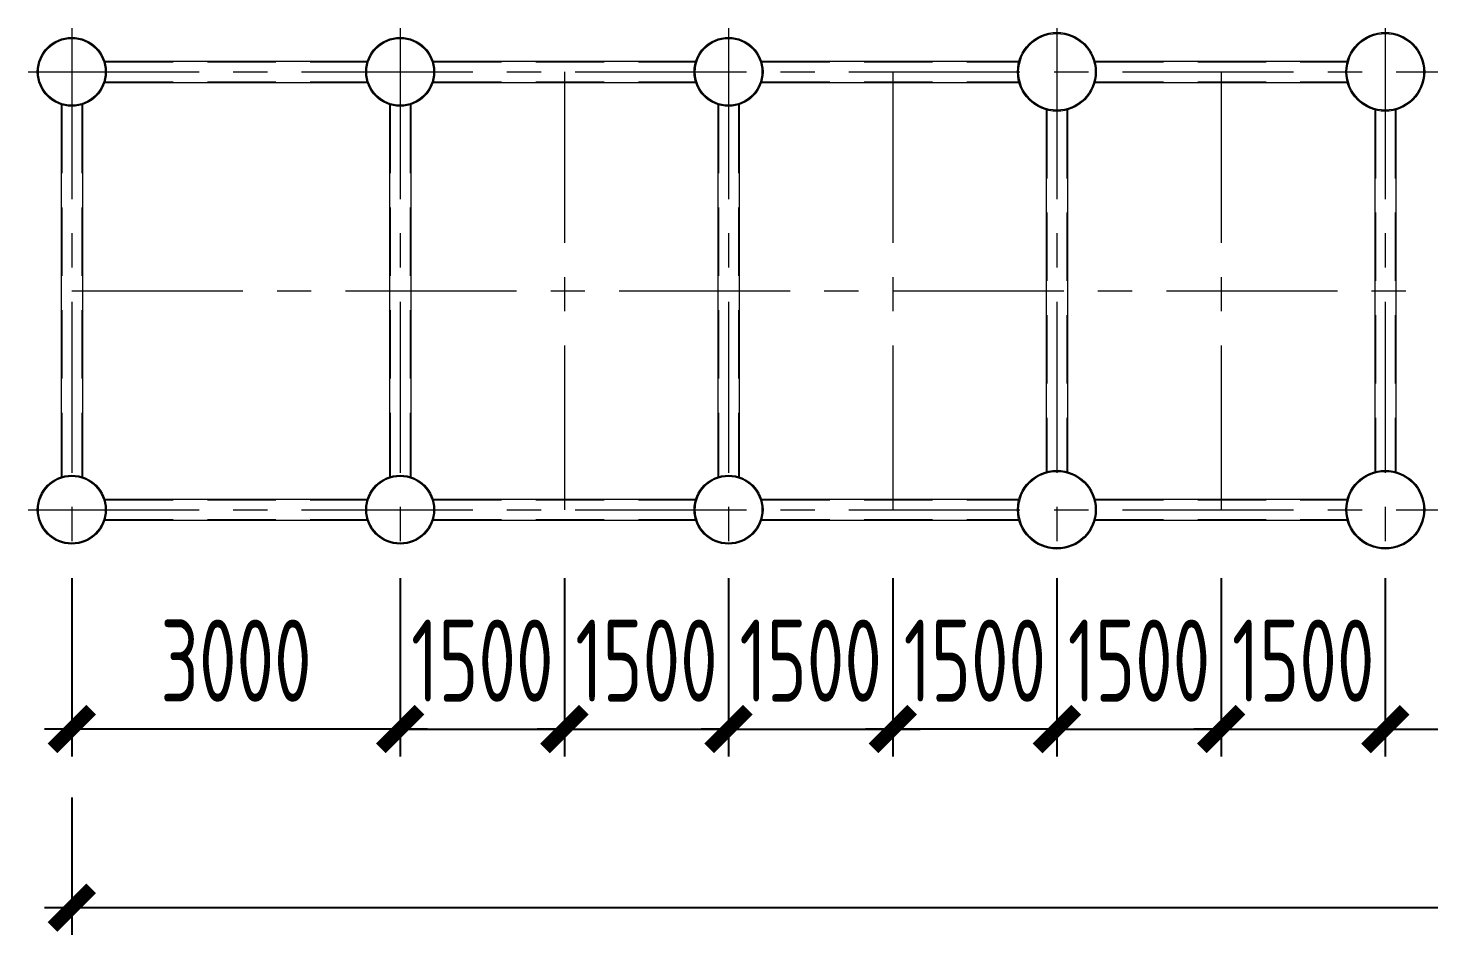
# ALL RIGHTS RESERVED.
# Model space of a CAD drawing. Extents: x -2876908 to 633791, y -1383861 to 872234.
# Drawn here: x -1463785 to -1438187, y -1079508 to -1062938 of the extents above; entities that cross this region are included whole.
import ezdxf

# ---------------------------------------------------------------- set-up
doc = ezdxf.new("R2010")
doc.units = 0
doc.header["$LTSCALE"] = 5
doc.header["$MEASUREMENT"] = 0
doc.linetypes.add('CENTER', pattern=[2, 1.25, -0.25, 0.25, -0.25])
doc.linetypes.add('DASHED', pattern=[0.75, 0.5, -0.25])
doc.layers.get('0').update_dxf_attribs({"linetype": 'CONTINUOUS', "lineweight": 25})
doc.layers.get('DEFPOINTS').update_dxf_attribs({"color": 35, "linetype": 'CONTINUOUS', "lineweight": 13})
for name, color, linetype, lineweight in [('3中心线', 6, 'CENTER', 18), ('4虚线', 2, 'DASHED', 18), ('8轮廓线', 4, 'CONTINUOUS', 15), ('DIM', 3, 'CONTINUOUS', 0)]:
    doc.layers.add(name, color=color, linetype=linetype, lineweight=lineweight)
doc.styles.add('TSSD_Dimension', font='tssdeng.shx', dxfattribs={"width": 0.7, "bigfont": 'hztxt.shx'})
doc.dimstyles.new('TSSD_100_100', dxfattribs={"dimtxt": 300, "dimasz": 100, "dimexe": 100, "dimexo": 250, "dimgap": 100, "dimtad": 1, "dimdec": 0, "dimzin": 0, "dimdsep": 46, "dimtxsty": 'TSSD_Dimension', "dimblk": 'ARCHTICK', "dimblk1": 'ARCHTICK', "dimblk2": 'ARCHTICK', "dimcen": 0, "dimdle": 100, "dimclrt": 7, "dimadec": 0, "dimazin": 0, "dimtfac": 1, "dimtdec": 0, "dimtix": 1, "dimtmove": 2, "dimatfit": 3, "dimfxl": 1, "dimtolj": 1, "dimtzin": 0, "dimarcsym": 0})

# ---------------------------------------------------------------- blocks, each defined once
blk = doc.blocks.new('_ArchTick')
at = {"color": 0, "linetype": 'ByBlock', "const_width": 0.5}
blk.add_lwpolyline([(-0.707, -0.707), (0.707, 0.707)], dxfattribs=at)
blk = doc.blocks.new('*D2533')
at = {"layer": 'DEFPOINTS', "color": 0, "transparency": 16777216}
for p in [(-1456985, -1071738), (-1453985, -1071738), (-1453985, -1075746)]:
    blk.add_point(p, dxfattribs=at)
at = {"layer": 'DIM', "color": 0, "lineweight": -2, "transparency": 16777216}
for p, q in [((-1456985, -1072988), (-1456985, -1076246)), ((-1453985, -1072988), (-1453985, -1076246)), ((-1456985, -1075746), (-1457485, -1075746)), ((-1456985, -1075746), (-1453985, -1075746)), ((-1453985, -1075746), (-1453485, -1075746))]:
    blk.add_line(p, q, dxfattribs=at)
at = {"layer": 'DIM', "color": 0, "lineweight": -2, "transparency": 16777216, "xscale": 500, "yscale": 500, "zscale": 500}
blk.add_blockref('_ArchTick', (-1456985, -1075746), dxfattribs=at)
at = {"layer": 'DIM', "color": 0, "lineweight": -2, "transparency": 16777216, "xscale": 500, "yscale": 500, "zscale": 500, "rotation": 180}
blk.add_blockref('_ArchTick', (-1453985, -1075746), dxfattribs=at)
at = {"layer": 'DIM', "color": 7, "transparency": 16777216, "insert": (-1455485, -1074496), "char_height": 1500, "attachment_point": 5, "style": 'TSSD_Dimension'}
blk.add_mtext('\\A1;1500', dxfattribs=at)
blk = doc.blocks.new('*D2534')
at = {"layer": 'DEFPOINTS', "color": 0, "transparency": 16777216}
for p in [(-1438985, -1071738), (-1434185, -1071738), (-1434185, -1075746)]:
    blk.add_point(p, dxfattribs=at)
at = {"layer": 'DIM', "color": 0, "lineweight": -2, "transparency": 16777216}
for p, q in [((-1438985, -1072988), (-1438985, -1076246)), ((-1434185, -1072988), (-1434185, -1076246)), ((-1439485, -1075746), (-1433685, -1075746))]:
    blk.add_line(p, q, dxfattribs=at)
at = {"layer": 'DIM', "color": 0, "lineweight": -2, "transparency": 16777216, "xscale": 500, "yscale": 500, "zscale": 500, "rotation": 180}
blk.add_blockref('_ArchTick', (-1438985, -1075746), dxfattribs=at)
at = {"layer": 'DIM', "color": 0, "lineweight": -2, "transparency": 16777216, "xscale": 500, "yscale": 500, "zscale": 500}
blk.add_blockref('_ArchTick', (-1434185, -1075746), dxfattribs=at)
at = {"layer": 'DIM', "color": 7, "transparency": 16777216, "insert": (-1436585, -1074496), "char_height": 1500, "attachment_point": 5, "style": 'TSSD_Dimension'}
blk.add_mtext('\\A1;2400', dxfattribs=at)
blk = doc.blocks.new('*D2536')
at = {"layer": 'DEFPOINTS', "color": 0, "transparency": 16777216}
for p in [(-1450985, -1071738), (-1447985, -1071738), (-1447985, -1075746)]:
    blk.add_point(p, dxfattribs=at)
at = {"layer": 'DIM', "color": 0, "lineweight": -2, "transparency": 16777216}
for p, q in [((-1450985, -1072988), (-1450985, -1076246)), ((-1447985, -1072988), (-1447985, -1076246)), ((-1450985, -1075746), (-1451485, -1075746)), ((-1450985, -1075746), (-1447985, -1075746)), ((-1447985, -1075746), (-1447485, -1075746))]:
    blk.add_line(p, q, dxfattribs=at)
at = {"layer": 'DIM', "color": 0, "lineweight": -2, "transparency": 16777216, "xscale": 500, "yscale": 500, "zscale": 500}
blk.add_blockref('_ArchTick', (-1450985, -1075746), dxfattribs=at)
at = {"layer": 'DIM', "color": 0, "lineweight": -2, "transparency": 16777216, "xscale": 500, "yscale": 500, "zscale": 500, "rotation": 180}
blk.add_blockref('_ArchTick', (-1447985, -1075746), dxfattribs=at)
at = {"layer": 'DIM', "color": 7, "transparency": 16777216, "insert": (-1449485, -1074496), "char_height": 1500, "attachment_point": 5, "style": 'TSSD_Dimension'}
blk.add_mtext('\\A1;1500', dxfattribs=at)
blk = doc.blocks.new('*D2537')
at = {"layer": 'DEFPOINTS', "color": 0, "transparency": 16777216}
for p in [(-1444985, -1071738), (-1441985, -1071738), (-1441985, -1075746)]:
    blk.add_point(p, dxfattribs=at)
at = {"layer": 'DIM', "color": 0, "lineweight": -2, "transparency": 16777216}
for p, q in [((-1444985, -1072988), (-1444985, -1076246)), ((-1441985, -1072988), (-1441985, -1076246)), ((-1444985, -1075746), (-1445485, -1075746)), ((-1444985, -1075746), (-1441985, -1075746)), ((-1441985, -1075746), (-1441485, -1075746))]:
    blk.add_line(p, q, dxfattribs=at)
at = {"layer": 'DIM', "color": 0, "lineweight": -2, "transparency": 16777216, "xscale": 500, "yscale": 500, "zscale": 500}
blk.add_blockref('_ArchTick', (-1444985, -1075746), dxfattribs=at)
at = {"layer": 'DIM', "color": 0, "lineweight": -2, "transparency": 16777216, "xscale": 500, "yscale": 500, "zscale": 500, "rotation": 180}
blk.add_blockref('_ArchTick', (-1441985, -1075746), dxfattribs=at)
at = {"layer": 'DIM', "color": 7, "transparency": 16777216, "insert": (-1443485, -1074496), "char_height": 1500, "attachment_point": 5, "style": 'TSSD_Dimension'}
blk.add_mtext('\\A1;1500', dxfattribs=at)
blk = doc.blocks.new('*D2544')
at = {"layer": 'DEFPOINTS', "color": 0, "transparency": 16777216}
for p in [(-1447985, -1071738), (-1444985, -1071738), (-1447985, -1075746)]:
    blk.add_point(p, dxfattribs=at)
at = {"layer": 'DIM', "color": 0, "lineweight": -2, "transparency": 16777216}
for p, q in [((-1447985, -1072988), (-1447985, -1076246)), ((-1444985, -1072988), (-1444985, -1076246)), ((-1447985, -1075746), (-1448485, -1075746)), ((-1444985, -1075746), (-1447985, -1075746)), ((-1444985, -1075746), (-1444485, -1075746))]:
    blk.add_line(p, q, dxfattribs=at)
at = {"layer": 'DIM', "color": 0, "lineweight": -2, "transparency": 16777216, "xscale": 500, "yscale": 500, "zscale": 500}
blk.add_blockref('_ArchTick', (-1447985, -1075746), dxfattribs=at)
at = {"layer": 'DIM', "color": 0, "lineweight": -2, "transparency": 16777216, "xscale": 500, "yscale": 500, "zscale": 500, "rotation": 180}
blk.add_blockref('_ArchTick', (-1444985, -1075746), dxfattribs=at)
at = {"layer": 'DIM', "color": 7, "transparency": 16777216, "insert": (-1446485, -1074496), "char_height": 1500, "attachment_point": 5, "style": 'TSSD_Dimension'}
blk.add_mtext('\\A1;1500', dxfattribs=at)
blk = doc.blocks.new('*D2548')
at = {"layer": 'DEFPOINTS', "color": 0, "transparency": 16777216}
for p in [(-1453985, -1071738), (-1450985, -1071738), (-1450985, -1075746)]:
    blk.add_point(p, dxfattribs=at)
at = {"layer": 'DIM', "color": 0, "lineweight": -2, "transparency": 16777216}
for p, q in [((-1453985, -1072988), (-1453985, -1076246)), ((-1450985, -1072988), (-1450985, -1076246)), ((-1453985, -1075746), (-1454485, -1075746)), ((-1453985, -1075746), (-1450985, -1075746)), ((-1450985, -1075746), (-1450485, -1075746))]:
    blk.add_line(p, q, dxfattribs=at)
at = {"layer": 'DIM', "color": 0, "lineweight": -2, "transparency": 16777216, "xscale": 500, "yscale": 500, "zscale": 500}
blk.add_blockref('_ArchTick', (-1453985, -1075746), dxfattribs=at)
at = {"layer": 'DIM', "color": 0, "lineweight": -2, "transparency": 16777216, "xscale": 500, "yscale": 500, "zscale": 500, "rotation": 180}
blk.add_blockref('_ArchTick', (-1450985, -1075746), dxfattribs=at)
at = {"layer": 'DIM', "color": 7, "transparency": 16777216, "insert": (-1452485, -1074496), "char_height": 1500, "attachment_point": 5, "style": 'TSSD_Dimension'}
blk.add_mtext('\\A1;1500', dxfattribs=at)
blk = doc.blocks.new('*D2549')
at = {"layer": 'DEFPOINTS', "color": 0, "transparency": 16777216}
for p in [(-1441985, -1071738), (-1438985, -1071738), (-1438985, -1075746)]:
    blk.add_point(p, dxfattribs=at)
at = {"layer": 'DIM', "color": 0, "lineweight": -2, "transparency": 16777216}
for p, q in [((-1441985, -1072988), (-1441985, -1076246)), ((-1438985, -1072988), (-1438985, -1076246)), ((-1441985, -1075746), (-1442485, -1075746)), ((-1441985, -1075746), (-1438985, -1075746)), ((-1438985, -1075746), (-1438485, -1075746))]:
    blk.add_line(p, q, dxfattribs=at)
at = {"layer": 'DIM', "color": 0, "lineweight": -2, "transparency": 16777216, "xscale": 500, "yscale": 500, "zscale": 500}
blk.add_blockref('_ArchTick', (-1441985, -1075746), dxfattribs=at)
at = {"layer": 'DIM', "color": 0, "lineweight": -2, "transparency": 16777216, "xscale": 500, "yscale": 500, "zscale": 500, "rotation": 180}
blk.add_blockref('_ArchTick', (-1438985, -1075746), dxfattribs=at)
at = {"layer": 'DIM', "color": 7, "transparency": 16777216, "insert": (-1440485, -1074496), "char_height": 1500, "attachment_point": 5, "style": 'TSSD_Dimension'}
blk.add_mtext('\\A1;1500', dxfattribs=at)
blk = doc.blocks.new('*D2551')
at = {"layer": 'DEFPOINTS', "color": 0, "transparency": 16777216}
for p in [(-1462985, -1071738), (-1456985, -1071738), (-1462985, -1075746)]:
    blk.add_point(p, dxfattribs=at)
at = {"layer": 'DIM', "color": 0, "lineweight": -2, "transparency": 16777216}
for p, q in [((-1462985, -1072988), (-1462985, -1076246)), ((-1456985, -1072988), (-1456985, -1076246)), ((-1456485, -1075746), (-1463485, -1075746))]:
    blk.add_line(p, q, dxfattribs=at)
at = {"layer": 'DIM', "color": 0, "lineweight": -2, "transparency": 16777216, "xscale": 500, "yscale": 500, "zscale": 500, "rotation": 180}
blk.add_blockref('_ArchTick', (-1462985, -1075746), dxfattribs=at)
at = {"layer": 'DIM', "color": 0, "lineweight": -2, "transparency": 16777216, "xscale": 500, "yscale": 500, "zscale": 500}
blk.add_blockref('_ArchTick', (-1456985, -1075746), dxfattribs=at)
at = {"layer": 'DIM', "color": 7, "transparency": 16777216, "insert": (-1459985, -1074496), "char_height": 1500, "attachment_point": 5, "style": 'TSSD_Dimension'}
blk.add_mtext('\\A1;3000', dxfattribs=at)
blk = doc.blocks.new('*D2552')
at = {"layer": 'DEFPOINTS', "color": 0, "transparency": 16777216}
for p in [(-1462985, -1075746), (-1405385, -1075746), (-1405385, -1079008)]:
    blk.add_point(p, dxfattribs=at)
at = {"layer": 'DIM', "color": 0, "lineweight": -2, "transparency": 16777216}
for p, q in [((-1462985, -1076996), (-1462985, -1079508)), ((-1405385, -1076996), (-1405385, -1079508)), ((-1463485, -1079008), (-1404885, -1079008))]:
    blk.add_line(p, q, dxfattribs=at)
at = {"layer": 'DIM', "color": 0, "lineweight": -2, "transparency": 16777216, "xscale": 500, "yscale": 500, "zscale": 500, "rotation": 180}
blk.add_blockref('_ArchTick', (-1462985, -1079008), dxfattribs=at)
at = {"layer": 'DIM', "color": 0, "lineweight": -2, "transparency": 16777216, "xscale": 500, "yscale": 500, "zscale": 500}
blk.add_blockref('_ArchTick', (-1405385, -1079008), dxfattribs=at)
at = {"layer": 'DIM', "color": 7, "transparency": 16777216, "insert": (-1434185, -1077758), "char_height": 1500, "attachment_point": 5, "style": 'TSSD_Dimension'}
blk.add_mtext('\\A1;28800', dxfattribs=at)

msp = doc.modelspace()

# ---------------------------------------------------------------- linework, layer by layer
at = {"layer": '3中心线', "ltscale": 500}
for p, q in [((-1462985.42, -1062938.15), (-1462985.42, -1072538.15)), ((-1456985.42, -1062938.15), (-1456985.42, -1072538.15)), ((-1450985.42, -1062938.15), (-1450985.42, -1072538.15)), ((-1444985.42, -1062938.15), (-1444985.42, -1072538.15)), ((-1438985.42, -1062938.15), (-1438985.42, -1072538.15)), ((-1463785.42, -1063738.15), (-1404755.433, -1063738.15)), ((-1453985.42, -1063738.15), (-1453985.42, -1071738.15)), ((-1447985.42, -1063738.15), (-1447985.42, -1071738.15)), ((-1441985.42, -1063738.15), (-1441985.42, -1071738.15)), ((-1462985.42, -1067738.15), (-1405385.433, -1067738.15)), ((-1463785.42, -1071738.15), (-1405385.433, -1071738.15))]:
    msp.add_line(p, q, dxfattribs=at)
at = {"layer": '4虚线', "ltscale": 500}
for p, q in [((-1462382.282, -1063556.15), (-1457588.559, -1063556.15)), ((-1456382.282, -1063556.15), (-1451588.559, -1063556.15)), ((-1450382.282, -1063556.15), (-1445682.038, -1063556.15)), ((-1444288.803, -1063556.15), (-1439682.038, -1063556.15)), ((-1462382.282, -1063920.15), (-1457588.559, -1063920.15)), ((-1456382.282, -1063920.15), (-1451588.559, -1063920.15)), ((-1450382.282, -1063920.15), (-1445682.038, -1063920.15)), ((-1444288.803, -1063920.15), (-1439682.038, -1063920.15)), ((-1463167.42, -1064341.288), (-1463167.42, -1071135.011)), ((-1462803.42, -1064341.288), (-1462803.42, -1071135.011)), ((-1457167.42, -1064341.288), (-1457167.42, -1071135.011)), ((-1456803.42, -1064341.288), (-1456803.42, -1071135.011)), ((-1451167.42, -1064341.288), (-1451167.42, -1071135.011)), ((-1450803.42, -1064341.288), (-1450803.42, -1071135.011)), ((-1445167.42, -1064434.767), (-1445167.42, -1071041.532)), ((-1444803.42, -1064434.767), (-1444803.42, -1071041.532)), ((-1439167.42, -1064434.767), (-1439167.42, -1071041.532)), ((-1438803.42, -1064434.767), (-1438803.42, -1071041.532)), ((-1462382.282, -1071556.15), (-1457588.559, -1071556.15)), ((-1456382.282, -1071556.15), (-1451588.559, -1071556.15)), ((-1450382.282, -1071556.15), (-1445682.038, -1071556.15)), ((-1444288.803, -1071556.15), (-1439682.038, -1071556.15)), ((-1462382.282, -1071920.15), (-1457588.559, -1071920.15)), ((-1456382.282, -1071920.15), (-1451588.559, -1071920.15)), ((-1450382.282, -1071920.15), (-1445682.038, -1071920.15)), ((-1444288.803, -1071920.15), (-1439682.038, -1071920.15))]:
    msp.add_line(p, q, dxfattribs=at)
at = {"layer": '8轮廓线'}
for p, q in [((-1462386.034, -1063544.15), (-1457584.806, -1063544.15)), ((-1456386.034, -1063544.15), (-1451584.806, -1063544.15)), ((-1450386.034, -1063544.15), (-1445678.792, -1063544.15)), ((-1444292.049, -1063544.15), (-1439678.792, -1063544.15)), ((-1462386.034, -1063932.15), (-1457584.806, -1063932.15)), ((-1456386.034, -1063932.15), (-1451584.806, -1063932.15)), ((-1450386.034, -1063932.15), (-1445678.792, -1063932.15)), ((-1444292.049, -1063932.15), (-1439678.792, -1063932.15)), ((-1463179.42, -1064337.536), (-1463179.42, -1071138.764)), ((-1462791.42, -1064337.536), (-1462791.42, -1071138.764)), ((-1457179.42, -1064337.536), (-1457179.42, -1071138.764)), ((-1456791.42, -1064337.536), (-1456791.42, -1071138.764)), ((-1451179.42, -1064337.536), (-1451179.42, -1071138.764)), ((-1450791.42, -1064337.536), (-1450791.42, -1071138.764)), ((-1445179.42, -1064431.521), (-1445179.42, -1071044.778)), ((-1444791.42, -1064431.521), (-1444791.42, -1071044.778)), ((-1439179.42, -1064431.521), (-1439179.42, -1071044.778)), ((-1438791.42, -1064431.521), (-1438791.42, -1071044.778)), ((-1462386.034, -1071544.15), (-1457584.806, -1071544.15)), ((-1456386.034, -1071544.15), (-1451584.806, -1071544.15)), ((-1450386.034, -1071544.15), (-1445678.792, -1071544.15)), ((-1444292.049, -1071544.15), (-1439678.792, -1071544.15)), ((-1462386.034, -1071932.15), (-1457584.806, -1071932.15)), ((-1456386.034, -1071932.15), (-1451584.806, -1071932.15)), ((-1450386.034, -1071932.15), (-1445678.792, -1071932.15)), ((-1444292.049, -1071932.15), (-1439678.792, -1071932.15))]:
    msp.add_line(p, q, dxfattribs=at)
for centre, radius in [((-1444985.42, -1063738.15), 720), ((-1444985.42, -1063738.15), 700), ((-1438985.42, -1063738.15), 720), ((-1438985.42, -1063738.15), 700), ((-1462985.42, -1063738.15), 630), ((-1462985.42, -1063738.15), 610), ((-1456985.42, -1063738.15), 630), ((-1456985.42, -1063738.15), 610), ((-1450985.42, -1063738.15), 630), ((-1450985.42, -1063738.15), 610), ((-1444985.42, -1071738.15), 720), ((-1438985.42, -1071738.15), 720), ((-1462985.42, -1071738.15), 630), ((-1462985.42, -1071738.15), 610), ((-1456985.42, -1071738.15), 630), ((-1456985.42, -1071738.15), 610), ((-1450985.42, -1071738.15), 630), ((-1450985.42, -1071738.15), 610), ((-1444985.42, -1071738.15), 700), ((-1438985.42, -1071738.15), 700)]:
    msp.add_circle(centre, radius, dxfattribs=at)

# ---------------------------------------------------------------- dimensions: what is measured, and where the dimension line sits
at = {"layer": 'DIM'}
for base, p1, p2, picture, middle in [((-1462985.42, -1075745.665), (-1456985.42, -1071738.15), (-1462985.42, -1071738.15), '*D2551', (-1459985.42, -1074495.665)), ((-1447985.42, -1075745.665), (-1444985.42, -1071738.15), (-1447985.42, -1071738.15), '*D2544', (-1446485.42, -1074495.665))]:
    dim = msp.add_linear_dim(base=base, p1=p1, p2=p2, angle=180, dimstyle='TSSD_100_100', override={"dimtxt": 1500, "dimasz": 500, "dimexe": 500, "dimexo": 1250, "dimgap": 500, "dimlfac": 0.5, "dimdle": 500}, dxfattribs=at)
    dim.commit()
    dim.dimension.update_dxf_attribs({"geometry": picture, "text_midpoint": middle})
for base, p1, p2, picture, middle in [((-1453985.42, -1075745.665), (-1456985.42, -1071738.15), (-1453985.42, -1071738.15), '*D2533', (-1455485.42, -1074495.665)), ((-1450985.42, -1075745.665), (-1453985.42, -1071738.15), (-1450985.42, -1071738.15), '*D2548', (-1452485.42, -1074495.665)), ((-1447985.42, -1075745.665), (-1450985.42, -1071738.15), (-1447985.42, -1071738.15), '*D2536', (-1449485.42, -1074495.665)), ((-1441985.42, -1075745.665), (-1444985.42, -1071738.15), (-1441985.42, -1071738.15), '*D2537', (-1443485.42, -1074495.665)), ((-1438985.42, -1075745.665), (-1441985.42, -1071738.15), (-1438985.42, -1071738.15), '*D2549', (-1440485.42, -1074495.665)), ((-1434185.426, -1075745.665), (-1438985.42, -1071738.15), (-1434185.426, -1071738.15), '*D2534', (-1436585.423, -1074495.665)), ((-1405385.433, -1079008.294), (-1462985.42, -1075745.665), (-1405385.433, -1075745.665), '*D2552', (-1434185.426, -1077758.294))]:
    dim = msp.add_linear_dim(base=base, p1=p1, p2=p2, dimstyle='TSSD_100_100', override={"dimtxt": 1500, "dimasz": 500, "dimexe": 500, "dimexo": 1250, "dimgap": 500, "dimlfac": 0.5, "dimdle": 500}, dxfattribs=at)
    dim.commit()
    dim.dimension.update_dxf_attribs({"geometry": picture, "text_midpoint": middle})

doc.saveas('drawing.dxf')
